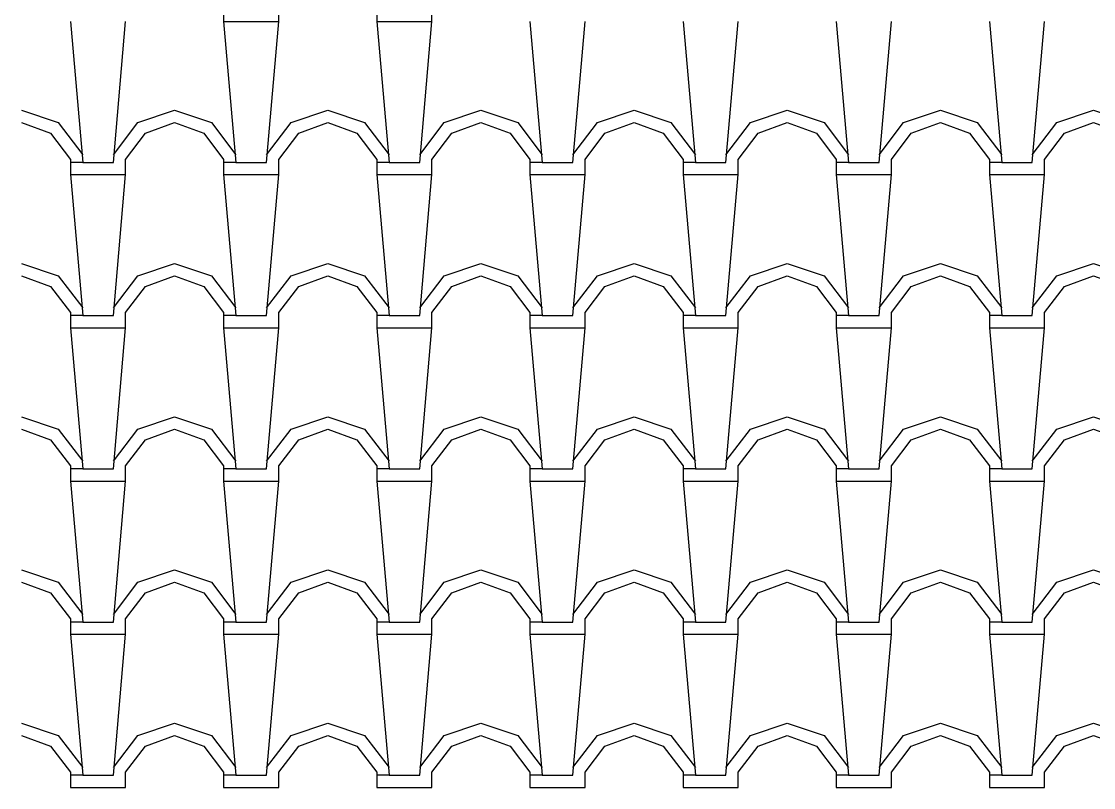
# Model space of a CAD drawing. Extents: x 143.46 to 149.12, y 337.31 to 340.42.
# Drawn here: x 144.414 to 146.164, y 337.314 to 338.564 of the extents above; entities that cross this region are included whole.
import ezdxf

# ---------------------------------------------------------------- set-up
doc = ezdxf.new("R2010")
doc.units = 0
doc.header["$LTSCALE"] = 0.03
doc.header["$MEASUREMENT"] = 0
doc.layers.add('TELHA', color=1, linetype='CONTINUOUS')

msp = doc.modelspace()

# ---------------------------------------------------------------- linework, layer by layer
at = {"layer": 'TELHA', "color": 1}
for p, q in [((144.7439, 338.5892), (144.7439, 338.5642)), ((144.8339, 338.5642), (144.8339, 338.5892)), ((144.9939, 338.5892), (144.9939, 338.5642)), ((145.0839, 338.5642), (145.0839, 338.5892)), ((144.4939, 338.5642), (144.5139, 338.3342)), ((144.5639, 338.3342), (144.5839, 338.5642)), ((144.7439, 338.5642), (144.7639, 338.3342)), ((144.7439, 338.5642), (144.7639, 338.5642)), ((144.7439, 338.5642), (144.7639, 338.3342)), ((144.7639, 338.5642), (144.8339, 338.5642)), ((144.8139, 338.3342), (144.8339, 338.5642)), ((144.8139, 338.3342), (144.8339, 338.5642)), ((144.9939, 338.5642), (145.0139, 338.3342)), ((144.9939, 338.5642), (145.0139, 338.5642)), ((144.9939, 338.5642), (145.0139, 338.3342)), ((145.0139, 338.5642), (145.0839, 338.5642)), ((145.0639, 338.3342), (145.0839, 338.5642)), ((145.0639, 338.3342), (145.0839, 338.5642)), ((145.2439, 338.5642), (145.2639, 338.3342)), ((145.3139, 338.3342), (145.3339, 338.5642)), ((145.4939, 338.5642), (145.5139, 338.3342)), ((145.5639, 338.3342), (145.5839, 338.5642)), ((145.7439, 338.5642), (145.7639, 338.3342)), ((145.8139, 338.3342), (145.8339, 338.5642)), ((145.9939, 338.5642), (146.0139, 338.3342)), ((146.0639, 338.3342), (146.0839, 338.5642)), ((144.4139, 338.4192), (144.4739, 338.3992)), ((144.6039, 338.3992), (144.6639, 338.4192)), ((144.6639, 338.4192), (144.7239, 338.3992)), ((144.8539, 338.3992), (144.9139, 338.4192)), ((144.8539, 338.3992), (144.9139, 338.4192)), ((144.9139, 338.4192), (144.9739, 338.3992)), ((144.9139, 338.4192), (144.9739, 338.3992)), ((145.1039, 338.3992), (145.1639, 338.4192)), ((145.1639, 338.4192), (145.2239, 338.3992)), ((145.1639, 338.4192), (145.2239, 338.3992)), ((145.3539, 338.3992), (145.4139, 338.4192)), ((145.4139, 338.4192), (145.4739, 338.3992)), ((145.6039, 338.3992), (145.6639, 338.4192)), ((145.6639, 338.4192), (145.7239, 338.3992)), ((145.8539, 338.3992), (145.9139, 338.4192)), ((145.9139, 338.4192), (145.9739, 338.3992)), ((146.1039, 338.3992), (146.1639, 338.4192)), ((146.1639, 338.4192), (146.2239, 338.3992)), ((144.4139, 338.3992), (144.4614, 338.3817)), ((144.4739, 338.3992), (144.5139, 338.3467)), ((144.5639, 338.3467), (144.6039, 338.3992)), ((144.6164, 338.3817), (144.6639, 338.3992)), ((144.6639, 338.3992), (144.7114, 338.3817)), ((144.7239, 338.3992), (144.7639, 338.3467)), ((144.7239, 338.3992), (144.7639, 338.3467)), ((144.8139, 338.3467), (144.8539, 338.3992)), ((144.8139, 338.3467), (144.8539, 338.3992)), ((144.8664, 338.3817), (144.9139, 338.3992)), ((144.8664, 338.3817), (144.9139, 338.3992)), ((144.9139, 338.3992), (144.9614, 338.3817)), ((144.9139, 338.3992), (144.9614, 338.3817)), ((144.9739, 338.3992), (145.0139, 338.3467)), ((144.9739, 338.3992), (145.0139, 338.3467)), ((145.0639, 338.3467), (145.1039, 338.3992)), ((145.0639, 338.3467), (145.1039, 338.3992)), ((145.1164, 338.3817), (145.1639, 338.3992)), ((145.1639, 338.3992), (145.2114, 338.3817)), ((145.1639, 338.3992), (145.2114, 338.3817)), ((145.2239, 338.3992), (145.2639, 338.3467)), ((145.3139, 338.3467), (145.3539, 338.3992)), ((145.3664, 338.3817), (145.4139, 338.3992)), ((145.4139, 338.3992), (145.4614, 338.3817)), ((145.4739, 338.3992), (145.5139, 338.3467)), ((145.5639, 338.3467), (145.6039, 338.3992)), ((145.6164, 338.3817), (145.6639, 338.3992)), ((145.6639, 338.3992), (145.7114, 338.3817)), ((145.7239, 338.3992), (145.7639, 338.3467)), ((145.8139, 338.3467), (145.8539, 338.3992)), ((145.8664, 338.3817), (145.9139, 338.3992)), ((145.9139, 338.3992), (145.9614, 338.3817)), ((145.9739, 338.3992), (146.0139, 338.3467)), ((146.0639, 338.3467), (146.1039, 338.3992)), ((146.1164, 338.3817), (146.1639, 338.3992)), ((146.1639, 338.3992), (146.2114, 338.3817)), ((144.4614, 338.3817), (144.4939, 338.3392)), ((144.5839, 338.3392), (144.6164, 338.3817)), ((144.7114, 338.3817), (144.7439, 338.3392)), ((144.7114, 338.3817), (144.7439, 338.3392)), ((144.8339, 338.3392), (144.8664, 338.3817)), ((144.8339, 338.3392), (144.8664, 338.3817)), ((144.9614, 338.3817), (144.9939, 338.3392)), ((144.9614, 338.3817), (144.9939, 338.3392)), ((145.0839, 338.3392), (145.1164, 338.3817)), ((145.0839, 338.3392), (145.1164, 338.3817)), ((145.2114, 338.3817), (145.2439, 338.3392)), ((145.3339, 338.3392), (145.3664, 338.3817)), ((145.4614, 338.3817), (145.4939, 338.3392)), ((145.5839, 338.3392), (145.6164, 338.3817)), ((145.7114, 338.3817), (145.7439, 338.3392)), ((145.8339, 338.3392), (145.8664, 338.3817)), ((145.9614, 338.3817), (145.9939, 338.3392)), ((146.0839, 338.3392), (146.1164, 338.3817)), ((144.4939, 338.3392), (144.4939, 338.3142)), ((144.5139, 338.3342), (144.4939, 338.3342)), ((144.5139, 338.3342), (144.5639, 338.3342)), ((144.5839, 338.3142), (144.5839, 338.3392)), ((144.7439, 338.3392), (144.7439, 338.3142)), ((144.7439, 338.3392), (144.7439, 338.3142)), ((144.7439, 338.3392), (144.7439, 338.3142)), ((144.7639, 338.3342), (144.7439, 338.3342)), ((144.7639, 338.3342), (144.7439, 338.3342)), ((144.7639, 338.3342), (144.7439, 338.3342)), ((144.7639, 338.3342), (144.8139, 338.3342)), ((144.7639, 338.3342), (144.8139, 338.3342)), ((144.7639, 338.3342), (144.8139, 338.3342)), ((144.8339, 338.3142), (144.8339, 338.3392)), ((144.8339, 338.3142), (144.8339, 338.3392)), ((144.8339, 338.3142), (144.8339, 338.3392)), ((144.9939, 338.3392), (144.9939, 338.3142)), ((144.9939, 338.3392), (144.9939, 338.3142)), ((145.0139, 338.3342), (144.9939, 338.3342)), ((145.0139, 338.3342), (144.9939, 338.3342)), ((145.0139, 338.3342), (145.0639, 338.3342)), ((145.0139, 338.3342), (145.0639, 338.3342)), ((145.0839, 338.3142), (145.0839, 338.3392)), ((145.0839, 338.3142), (145.0839, 338.3392)), ((145.2439, 338.3392), (145.2439, 338.3142)), ((145.2639, 338.3342), (145.2439, 338.3342)), ((145.2639, 338.3342), (145.3139, 338.3342)), ((145.3339, 338.3142), (145.3339, 338.3392)), ((145.4939, 338.3392), (145.4939, 338.3142)), ((145.5139, 338.3342), (145.4939, 338.3342)), ((145.5139, 338.3342), (145.5639, 338.3342)), ((145.5839, 338.3142), (145.5839, 338.3392)), ((145.7439, 338.3392), (145.7439, 338.3142)), ((145.7639, 338.3342), (145.7439, 338.3342)), ((145.7639, 338.3342), (145.8139, 338.3342)), ((145.8339, 338.3142), (145.8339, 338.3392)), ((145.9939, 338.3392), (145.9939, 338.3142)), ((145.9939, 338.3392), (145.9939, 338.3142)), ((146.0139, 338.3342), (145.9939, 338.3342)), ((146.0139, 338.3342), (145.9939, 338.3342)), ((146.0139, 338.3342), (146.0639, 338.3342)), ((146.0139, 338.3342), (146.0639, 338.3342)), ((146.0839, 338.3142), (146.0839, 338.3392)), ((146.0839, 338.3142), (146.0839, 338.3392)), ((144.4939, 338.3142), (144.5139, 338.0842)), ((144.4939, 338.3142), (144.5139, 338.3142)), ((144.5139, 338.3142), (144.5839, 338.3142)), ((144.5639, 338.0842), (144.5839, 338.3142)), ((144.7439, 338.3142), (144.7639, 338.0842)), ((144.7439, 338.3142), (144.7639, 338.0842)), ((144.7439, 338.3142), (144.7639, 338.0842)), ((144.7439, 338.3142), (144.7639, 338.3142)), ((144.7439, 338.3142), (144.7639, 338.3142)), ((144.7439, 338.3142), (144.7639, 338.3142)), ((144.7639, 338.3142), (144.8339, 338.3142)), ((144.7639, 338.3142), (144.8339, 338.3142)), ((144.7639, 338.3142), (144.8339, 338.3142)), ((144.8139, 338.0842), (144.8339, 338.3142)), ((144.8139, 338.0842), (144.8339, 338.3142)), ((144.8139, 338.0842), (144.8339, 338.3142)), ((144.9939, 338.3142), (145.0139, 338.0842)), ((144.9939, 338.3142), (145.0139, 338.0842)), ((144.9939, 338.3142), (145.0139, 338.3142)), ((144.9939, 338.3142), (145.0139, 338.3142)), ((145.0139, 338.3142), (145.0839, 338.3142)), ((145.0139, 338.3142), (145.0839, 338.3142)), ((145.0639, 338.0842), (145.0839, 338.3142)), ((145.0639, 338.0842), (145.0839, 338.3142)), ((145.2439, 338.3142), (145.2639, 338.0842)), ((145.2439, 338.3142), (145.2639, 338.3142)), ((145.2639, 338.3142), (145.3339, 338.3142)), ((145.3139, 338.0842), (145.3339, 338.3142)), ((145.4939, 338.3142), (145.5139, 338.0842)), ((145.4939, 338.3142), (145.5139, 338.3142)), ((145.5139, 338.3142), (145.5839, 338.3142)), ((145.5639, 338.0842), (145.5839, 338.3142)), ((145.7439, 338.3142), (145.7639, 338.0842)), ((145.7439, 338.3142), (145.7639, 338.3142)), ((145.7639, 338.3142), (145.8339, 338.3142)), ((145.8139, 338.0842), (145.8339, 338.3142)), ((145.9939, 338.3142), (146.0139, 338.0842)), ((145.9939, 338.3142), (146.0139, 338.0842)), ((145.9939, 338.3142), (146.0139, 338.3142)), ((145.9939, 338.3142), (146.0139, 338.3142)), ((146.0139, 338.3142), (146.0839, 338.3142)), ((146.0139, 338.3142), (146.0839, 338.3142)), ((146.0639, 338.0842), (146.0839, 338.3142)), ((146.0639, 338.0842), (146.0839, 338.3142)), ((144.4139, 338.1692), (144.4739, 338.1492)), ((144.4139, 338.1692), (144.4739, 338.1492)), ((144.4139, 338.1692), (144.4739, 338.1492)), ((144.6039, 338.1492), (144.6639, 338.1692)), ((144.6039, 338.1492), (144.6639, 338.1692)), ((144.6039, 338.1492), (144.6639, 338.1692)), ((144.6039, 338.1492), (144.6639, 338.1692)), ((144.6639, 338.1692), (144.7239, 338.1492)), ((144.6639, 338.1692), (144.7239, 338.1492)), ((144.6639, 338.1692), (144.7239, 338.1492)), ((144.6639, 338.1692), (144.7239, 338.1492)), ((144.8539, 338.1492), (144.9139, 338.1692)), ((144.8539, 338.1492), (144.9139, 338.1692)), ((144.8539, 338.1492), (144.9139, 338.1692)), ((144.8539, 338.1492), (144.9139, 338.1692)), ((144.8539, 338.1492), (144.9139, 338.1692)), ((144.8539, 338.1492), (144.9139, 338.1692)), ((144.8539, 338.1492), (144.9139, 338.1692)), ((144.9139, 338.1692), (144.9739, 338.1492)), ((144.9139, 338.1692), (144.9739, 338.1492)), ((144.9139, 338.1692), (144.9739, 338.1492)), ((144.9139, 338.1692), (144.9739, 338.1492)), ((144.9139, 338.1692), (144.9739, 338.1492)), ((145.1039, 338.1492), (145.1639, 338.1692)), ((145.1039, 338.1492), (145.1639, 338.1692)), ((145.1039, 338.1492), (145.1639, 338.1692)), ((145.1639, 338.1692), (145.2239, 338.1492)), ((145.1639, 338.1692), (145.2239, 338.1492)), ((145.1639, 338.1692), (145.2239, 338.1492)), ((145.1639, 338.1692), (145.2239, 338.1492)), ((145.1639, 338.1692), (145.2239, 338.1492)), ((145.1639, 338.1692), (145.2239, 338.1492)), ((145.3539, 338.1492), (145.4139, 338.1692)), ((145.3539, 338.1492), (145.4139, 338.1692)), ((145.3539, 338.1492), (145.4139, 338.1692)), ((145.4139, 338.1692), (145.4739, 338.1492)), ((145.4139, 338.1692), (145.4739, 338.1492)), ((145.4139, 338.1692), (145.4739, 338.1492)), ((145.6039, 338.1492), (145.6639, 338.1692)), ((145.6039, 338.1492), (145.6639, 338.1692)), ((145.6039, 338.1492), (145.6639, 338.1692)), ((145.6639, 338.1692), (145.7239, 338.1492)), ((145.6639, 338.1692), (145.7239, 338.1492)), ((145.6639, 338.1692), (145.7239, 338.1492)), ((145.8539, 338.1492), (145.9139, 338.1692)), ((145.8539, 338.1492), (145.9139, 338.1692)), ((145.8539, 338.1492), (145.9139, 338.1692)), ((145.8539, 338.1492), (145.9139, 338.1692)), ((145.9139, 338.1692), (145.9739, 338.1492)), ((145.9139, 338.1692), (145.9739, 338.1492)), ((145.9139, 338.1692), (145.9739, 338.1492)), ((145.9139, 338.1692), (145.9739, 338.1492)), ((146.1039, 338.1492), (146.1639, 338.1692)), ((146.1039, 338.1492), (146.1639, 338.1692)), ((146.1039, 338.1492), (146.1639, 338.1692)), ((146.1039, 338.1492), (146.1639, 338.1692)), ((146.1639, 338.1692), (146.2239, 338.1492)), ((146.1639, 338.1692), (146.2239, 338.1492)), ((144.4139, 338.1492), (144.4614, 338.1317)), ((144.4139, 338.1492), (144.4614, 338.1317)), ((144.4139, 338.1492), (144.4614, 338.1317)), ((144.4739, 338.1492), (144.5139, 338.0967)), ((144.4739, 338.1492), (144.5139, 338.0967)), ((144.4739, 338.1492), (144.5139, 338.0967)), ((144.5639, 338.0967), (144.6039, 338.1492)), ((144.5639, 338.0967), (144.6039, 338.1492)), ((144.5639, 338.0967), (144.6039, 338.1492)), ((144.6164, 338.1317), (144.6639, 338.1492)), ((144.6164, 338.1317), (144.6639, 338.1492)), ((144.6164, 338.1317), (144.6639, 338.1492)), ((144.6164, 338.1317), (144.6639, 338.1492)), ((144.6639, 338.1492), (144.7114, 338.1317)), ((144.6639, 338.1492), (144.7114, 338.1317)), ((144.6639, 338.1492), (144.7114, 338.1317)), ((144.6639, 338.1492), (144.7114, 338.1317)), ((144.7239, 338.1492), (144.7639, 338.0967)), ((144.7239, 338.1492), (144.7639, 338.0967)), ((144.7239, 338.1492), (144.7639, 338.0967)), ((144.7239, 338.1492), (144.7639, 338.0967)), ((144.7239, 338.1492), (144.7639, 338.0967)), ((144.7239, 338.1492), (144.7639, 338.0967)), ((144.7239, 338.1492), (144.7639, 338.0967)), ((144.8139, 338.0967), (144.8539, 338.1492)), ((144.8139, 338.0967), (144.8539, 338.1492)), ((144.8139, 338.0967), (144.8539, 338.1492)), ((144.8139, 338.0967), (144.8539, 338.1492)), ((144.8139, 338.0967), (144.8539, 338.1492)), ((144.8139, 338.0967), (144.8539, 338.1492)), ((144.8139, 338.0967), (144.8539, 338.1492)), ((144.8664, 338.1317), (144.9139, 338.1492)), ((144.8664, 338.1317), (144.9139, 338.1492)), ((144.8664, 338.1317), (144.9139, 338.1492)), ((144.8664, 338.1317), (144.9139, 338.1492)), ((144.8664, 338.1317), (144.9139, 338.1492)), ((144.8664, 338.1317), (144.9139, 338.1492)), ((144.8664, 338.1317), (144.9139, 338.1492)), ((144.9139, 338.1492), (144.9614, 338.1317)), ((144.9139, 338.1492), (144.9614, 338.1317)), ((144.9139, 338.1492), (144.9614, 338.1317)), ((144.9139, 338.1492), (144.9614, 338.1317)), ((144.9139, 338.1492), (144.9614, 338.1317)), ((144.9739, 338.1492), (145.0139, 338.0967)), ((144.9739, 338.1492), (145.0139, 338.0967)), ((144.9739, 338.1492), (145.0139, 338.0967)), ((144.9739, 338.1492), (145.0139, 338.0967)), ((144.9739, 338.1492), (145.0139, 338.0967)), ((145.0639, 338.0967), (145.1039, 338.1492)), ((145.0639, 338.0967), (145.1039, 338.1492)), ((145.0639, 338.0967), (145.1039, 338.1492)), ((145.0639, 338.0967), (145.1039, 338.1492)), ((145.0639, 338.0967), (145.1039, 338.1492)), ((145.1164, 338.1317), (145.1639, 338.1492)), ((145.1164, 338.1317), (145.1639, 338.1492)), ((145.1164, 338.1317), (145.1639, 338.1492)), ((145.1639, 338.1492), (145.2114, 338.1317)), ((145.1639, 338.1492), (145.2114, 338.1317)), ((145.1639, 338.1492), (145.2114, 338.1317)), ((145.1639, 338.1492), (145.2114, 338.1317)), ((145.1639, 338.1492), (145.2114, 338.1317)), ((145.1639, 338.1492), (145.2114, 338.1317)), ((145.2239, 338.1492), (145.2639, 338.0967)), ((145.2239, 338.1492), (145.2639, 338.0967)), ((145.2239, 338.1492), (145.2639, 338.0967)), ((145.3139, 338.0967), (145.3539, 338.1492)), ((145.3139, 338.0967), (145.3539, 338.1492)), ((145.3139, 338.0967), (145.3539, 338.1492)), ((145.3664, 338.1317), (145.4139, 338.1492)), ((145.3664, 338.1317), (145.4139, 338.1492)), ((145.3664, 338.1317), (145.4139, 338.1492)), ((145.4139, 338.1492), (145.4614, 338.1317)), ((145.4139, 338.1492), (145.4614, 338.1317)), ((145.4139, 338.1492), (145.4614, 338.1317)), ((145.4739, 338.1492), (145.5139, 338.0967)), ((145.4739, 338.1492), (145.5139, 338.0967)), ((145.4739, 338.1492), (145.5139, 338.0967)), ((145.5639, 338.0967), (145.6039, 338.1492)), ((145.5639, 338.0967), (145.6039, 338.1492)), ((145.5639, 338.0967), (145.6039, 338.1492)), ((145.6164, 338.1317), (145.6639, 338.1492)), ((145.6164, 338.1317), (145.6639, 338.1492)), ((145.6164, 338.1317), (145.6639, 338.1492)), ((145.6639, 338.1492), (145.7114, 338.1317)), ((145.6639, 338.1492), (145.7114, 338.1317)), ((145.6639, 338.1492), (145.7114, 338.1317)), ((145.7239, 338.1492), (145.7639, 338.0967)), ((145.7239, 338.1492), (145.7639, 338.0967)), ((145.7239, 338.1492), (145.7639, 338.0967)), ((145.8139, 338.0967), (145.8539, 338.1492)), ((145.8139, 338.0967), (145.8539, 338.1492)), ((145.8139, 338.0967), (145.8539, 338.1492)), ((145.8664, 338.1317), (145.9139, 338.1492)), ((145.8664, 338.1317), (145.9139, 338.1492)), ((145.8664, 338.1317), (145.9139, 338.1492)), ((145.8664, 338.1317), (145.9139, 338.1492)), ((145.9139, 338.1492), (145.9614, 338.1317)), ((145.9139, 338.1492), (145.9614, 338.1317)), ((145.9139, 338.1492), (145.9614, 338.1317)), ((145.9139, 338.1492), (145.9614, 338.1317)), ((145.9739, 338.1492), (146.0139, 338.0967)), ((145.9739, 338.1492), (146.0139, 338.0967)), ((145.9739, 338.1492), (146.0139, 338.0967)), ((145.9739, 338.1492), (146.0139, 338.0967)), ((146.0639, 338.0967), (146.1039, 338.1492)), ((146.0639, 338.0967), (146.1039, 338.1492)), ((146.0639, 338.0967), (146.1039, 338.1492)), ((146.0639, 338.0967), (146.1039, 338.1492)), ((146.1164, 338.1317), (146.1639, 338.1492)), ((146.1164, 338.1317), (146.1639, 338.1492)), ((146.1164, 338.1317), (146.1639, 338.1492)), ((146.1164, 338.1317), (146.1639, 338.1492)), ((146.1639, 338.1492), (146.2114, 338.1317)), ((146.1639, 338.1492), (146.2114, 338.1317)), ((144.4614, 338.1317), (144.4939, 338.0892)), ((144.4614, 338.1317), (144.4939, 338.0892)), ((144.4614, 338.1317), (144.4939, 338.0892)), ((144.5839, 338.0892), (144.6164, 338.1317)), ((144.5839, 338.0892), (144.6164, 338.1317)), ((144.5839, 338.0892), (144.6164, 338.1317)), ((144.7114, 338.1317), (144.7439, 338.0892)), ((144.7114, 338.1317), (144.7439, 338.0892)), ((144.7114, 338.1317), (144.7439, 338.0892)), ((144.7114, 338.1317), (144.7439, 338.0892)), ((144.7114, 338.1317), (144.7439, 338.0892)), ((144.7114, 338.1317), (144.7439, 338.0892)), ((144.7114, 338.1317), (144.7439, 338.0892)), ((144.8339, 338.0892), (144.8664, 338.1317)), ((144.8339, 338.0892), (144.8664, 338.1317)), ((144.8339, 338.0892), (144.8664, 338.1317)), ((144.8339, 338.0892), (144.8664, 338.1317)), ((144.8339, 338.0892), (144.8664, 338.1317)), ((144.8339, 338.0892), (144.8664, 338.1317)), ((144.8339, 338.0892), (144.8664, 338.1317)), ((144.9614, 338.1317), (144.9939, 338.0892)), ((144.9614, 338.1317), (144.9939, 338.0892)), ((144.9614, 338.1317), (144.9939, 338.0892)), ((144.9614, 338.1317), (144.9939, 338.0892)), ((144.9614, 338.1317), (144.9939, 338.0892)), ((145.0839, 338.0892), (145.1164, 338.1317)), ((145.0839, 338.0892), (145.1164, 338.1317)), ((145.0839, 338.0892), (145.1164, 338.1317)), ((145.0839, 338.0892), (145.1164, 338.1317)), ((145.0839, 338.0892), (145.1164, 338.1317)), ((145.2114, 338.1317), (145.2439, 338.0892)), ((145.2114, 338.1317), (145.2439, 338.0892)), ((145.2114, 338.1317), (145.2439, 338.0892)), ((145.3339, 338.0892), (145.3664, 338.1317)), ((145.3339, 338.0892), (145.3664, 338.1317)), ((145.3339, 338.0892), (145.3664, 338.1317)), ((145.4614, 338.1317), (145.4939, 338.0892)), ((145.4614, 338.1317), (145.4939, 338.0892)), ((145.4614, 338.1317), (145.4939, 338.0892)), ((145.5839, 338.0892), (145.6164, 338.1317)), ((145.5839, 338.0892), (145.6164, 338.1317)), ((145.5839, 338.0892), (145.6164, 338.1317)), ((145.7114, 338.1317), (145.7439, 338.0892)), ((145.7114, 338.1317), (145.7439, 338.0892)), ((145.7114, 338.1317), (145.7439, 338.0892)), ((145.8339, 338.0892), (145.8664, 338.1317)), ((145.8339, 338.0892), (145.8664, 338.1317)), ((145.8339, 338.0892), (145.8664, 338.1317)), ((145.9614, 338.1317), (145.9939, 338.0892)), ((145.9614, 338.1317), (145.9939, 338.0892)), ((145.9614, 338.1317), (145.9939, 338.0892)), ((145.9614, 338.1317), (145.9939, 338.0892)), ((146.0839, 338.0892), (146.1164, 338.1317)), ((146.0839, 338.0892), (146.1164, 338.1317)), ((146.0839, 338.0892), (146.1164, 338.1317)), ((146.0839, 338.0892), (146.1164, 338.1317)), ((144.4939, 338.0892), (144.4939, 338.0642)), ((144.4939, 338.0892), (144.4939, 338.0642)), ((144.4939, 338.0892), (144.4939, 338.0642)), ((144.5139, 338.0842), (144.4939, 338.0842)), ((144.5139, 338.0842), (144.4939, 338.0842)), ((144.5139, 338.0842), (144.4939, 338.0842)), ((144.5139, 338.0842), (144.5639, 338.0842)), ((144.5139, 338.0842), (144.5639, 338.0842)), ((144.5139, 338.0842), (144.5639, 338.0842)), ((144.5839, 338.0642), (144.5839, 338.0892)), ((144.5839, 338.0642), (144.5839, 338.0892)), ((144.5839, 338.0642), (144.5839, 338.0892)), ((144.7439, 338.0892), (144.7439, 338.0642)), ((144.7439, 338.0892), (144.7439, 338.0642)), ((144.7439, 338.0892), (144.7439, 338.0642)), ((144.7439, 338.0892), (144.7439, 338.0642)), ((144.7439, 338.0892), (144.7439, 338.0642)), ((144.7439, 338.0892), (144.7439, 338.0642)), ((144.7439, 338.0892), (144.7439, 338.0642)), ((144.7639, 338.0842), (144.7439, 338.0842)), ((144.7639, 338.0842), (144.7439, 338.0842)), ((144.7639, 338.0842), (144.7439, 338.0842)), ((144.7639, 338.0842), (144.7439, 338.0842)), ((144.7639, 338.0842), (144.7439, 338.0842)), ((144.7639, 338.0842), (144.7439, 338.0842)), ((144.7639, 338.0842), (144.7439, 338.0842)), ((144.7639, 338.0842), (144.8139, 338.0842)), ((144.7639, 338.0842), (144.8139, 338.0842)), ((144.7639, 338.0842), (144.8139, 338.0842)), ((144.7639, 338.0842), (144.8139, 338.0842)), ((144.7639, 338.0842), (144.8139, 338.0842)), ((144.7639, 338.0842), (144.8139, 338.0842)), ((144.7639, 338.0842), (144.8139, 338.0842)), ((144.8339, 338.0642), (144.8339, 338.0892)), ((144.8339, 338.0642), (144.8339, 338.0892)), ((144.8339, 338.0642), (144.8339, 338.0892)), ((144.8339, 338.0642), (144.8339, 338.0892)), ((144.8339, 338.0642), (144.8339, 338.0892)), ((144.8339, 338.0642), (144.8339, 338.0892)), ((144.8339, 338.0642), (144.8339, 338.0892)), ((144.9939, 338.0892), (144.9939, 338.0642)), ((144.9939, 338.0892), (144.9939, 338.0642)), ((144.9939, 338.0892), (144.9939, 338.0642)), ((144.9939, 338.0892), (144.9939, 338.0642)), ((144.9939, 338.0892), (144.9939, 338.0642)), ((145.0139, 338.0842), (144.9939, 338.0842)), ((145.0139, 338.0842), (144.9939, 338.0842)), ((145.0139, 338.0842), (144.9939, 338.0842)), ((145.0139, 338.0842), (144.9939, 338.0842)), ((145.0139, 338.0842), (144.9939, 338.0842)), ((145.0139, 338.0842), (145.0639, 338.0842)), ((145.0139, 338.0842), (145.0639, 338.0842)), ((145.0139, 338.0842), (145.0639, 338.0842)), ((145.0139, 338.0842), (145.0639, 338.0842)), ((145.0139, 338.0842), (145.0639, 338.0842)), ((145.0839, 338.0642), (145.0839, 338.0892)), ((145.0839, 338.0642), (145.0839, 338.0892)), ((145.0839, 338.0642), (145.0839, 338.0892)), ((145.0839, 338.0642), (145.0839, 338.0892)), ((145.0839, 338.0642), (145.0839, 338.0892)), ((145.2439, 338.0892), (145.2439, 338.0642)), ((145.2439, 338.0892), (145.2439, 338.0642)), ((145.2439, 338.0892), (145.2439, 338.0642)), ((145.2639, 338.0842), (145.2439, 338.0842)), ((145.2639, 338.0842), (145.2439, 338.0842)), ((145.2639, 338.0842), (145.2439, 338.0842)), ((145.2639, 338.0842), (145.3139, 338.0842)), ((145.2639, 338.0842), (145.3139, 338.0842)), ((145.2639, 338.0842), (145.3139, 338.0842)), ((145.3339, 338.0642), (145.3339, 338.0892)), ((145.3339, 338.0642), (145.3339, 338.0892)), ((145.3339, 338.0642), (145.3339, 338.0892)), ((145.4939, 338.0892), (145.4939, 338.0642)), ((145.4939, 338.0892), (145.4939, 338.0642)), ((145.4939, 338.0892), (145.4939, 338.0642)), ((145.5139, 338.0842), (145.4939, 338.0842)), ((145.5139, 338.0842), (145.4939, 338.0842)), ((145.5139, 338.0842), (145.4939, 338.0842)), ((145.5139, 338.0842), (145.5639, 338.0842)), ((145.5139, 338.0842), (145.5639, 338.0842)), ((145.5139, 338.0842), (145.5639, 338.0842)), ((145.5839, 338.0642), (145.5839, 338.0892)), ((145.5839, 338.0642), (145.5839, 338.0892)), ((145.5839, 338.0642), (145.5839, 338.0892)), ((145.7439, 338.0892), (145.7439, 338.0642)), ((145.7439, 338.0892), (145.7439, 338.0642)), ((145.7439, 338.0892), (145.7439, 338.0642)), ((145.7639, 338.0842), (145.7439, 338.0842)), ((145.7639, 338.0842), (145.7439, 338.0842)), ((145.7639, 338.0842), (145.7439, 338.0842)), ((145.7639, 338.0842), (145.8139, 338.0842)), ((145.7639, 338.0842), (145.8139, 338.0842)), ((145.7639, 338.0842), (145.8139, 338.0842)), ((145.8339, 338.0642), (145.8339, 338.0892)), ((145.8339, 338.0642), (145.8339, 338.0892)), ((145.8339, 338.0642), (145.8339, 338.0892)), ((145.9939, 338.0892), (145.9939, 338.0642)), ((145.9939, 338.0892), (145.9939, 338.0642)), ((145.9939, 338.0892), (145.9939, 338.0642)), ((145.9939, 338.0892), (145.9939, 338.0642)), ((146.0139, 338.0842), (145.9939, 338.0842)), ((146.0139, 338.0842), (145.9939, 338.0842)), ((146.0139, 338.0842), (145.9939, 338.0842)), ((146.0139, 338.0842), (145.9939, 338.0842)), ((146.0139, 338.0842), (146.0639, 338.0842)), ((146.0139, 338.0842), (146.0639, 338.0842)), ((146.0139, 338.0842), (146.0639, 338.0842)), ((146.0139, 338.0842), (146.0639, 338.0842)), ((146.0839, 338.0642), (146.0839, 338.0892)), ((146.0839, 338.0642), (146.0839, 338.0892)), ((146.0839, 338.0642), (146.0839, 338.0892)), ((146.0839, 338.0642), (146.0839, 338.0892)), ((144.4939, 338.0642), (144.5139, 338.0642)), ((144.4939, 338.0642), (144.5139, 337.8342)), ((144.4939, 338.0642), (144.5139, 337.8342)), ((144.4939, 338.0642), (144.5139, 338.0642)), ((144.4939, 338.0642), (144.5139, 338.0642)), ((144.5139, 338.0642), (144.5839, 338.0642)), ((144.5139, 338.0642), (144.5839, 338.0642)), ((144.5139, 338.0642), (144.5839, 338.0642)), ((144.5639, 337.8342), (144.5839, 338.0642)), ((144.5639, 337.8342), (144.5839, 338.0642)), ((144.7439, 338.0642), (144.7639, 338.0642)), ((144.7439, 338.0642), (144.7639, 338.0642)), ((144.7439, 338.0642), (144.7639, 337.8342)), ((144.7439, 338.0642), (144.7639, 337.8342)), ((144.7439, 338.0642), (144.7639, 338.0642)), ((144.7439, 338.0642), (144.7639, 338.0642)), ((144.7439, 338.0642), (144.7639, 338.0642)), ((144.7439, 338.0642), (144.7639, 337.8342)), ((144.7439, 338.0642), (144.7639, 337.8342)), ((144.7439, 338.0642), (144.7639, 338.0642)), ((144.7439, 338.0642), (144.7639, 338.0642)), ((144.7639, 338.0642), (144.8339, 338.0642)), ((144.7639, 338.0642), (144.8339, 338.0642)), ((144.7639, 338.0642), (144.8339, 338.0642)), ((144.7639, 338.0642), (144.8339, 338.0642)), ((144.7639, 338.0642), (144.8339, 338.0642)), ((144.7639, 338.0642), (144.8339, 338.0642)), ((144.7639, 338.0642), (144.8339, 338.0642)), ((144.8139, 337.8342), (144.8339, 338.0642)), ((144.8139, 337.8342), (144.8339, 338.0642)), ((144.8139, 337.8342), (144.8339, 338.0642)), ((144.8139, 337.8342), (144.8339, 338.0642)), ((144.9939, 338.0642), (145.0139, 338.0642)), ((144.9939, 338.0642), (145.0139, 338.0642)), ((144.9939, 338.0642), (145.0139, 337.8342)), ((144.9939, 338.0642), (145.0139, 337.8342)), ((144.9939, 338.0642), (145.0139, 338.0642)), ((144.9939, 338.0642), (145.0139, 338.0642)), ((144.9939, 338.0642), (145.0139, 337.8342)), ((144.9939, 338.0642), (145.0139, 337.8342)), ((144.9939, 338.0642), (145.0139, 338.0642)), ((145.0139, 338.0642), (145.0839, 338.0642)), ((145.0139, 338.0642), (145.0839, 338.0642)), ((145.0139, 338.0642), (145.0839, 338.0642)), ((145.0139, 338.0642), (145.0839, 338.0642)), ((145.0139, 338.0642), (145.0839, 338.0642)), ((145.0639, 337.8342), (145.0839, 338.0642)), ((145.0639, 337.8342), (145.0839, 338.0642)), ((145.0639, 337.8342), (145.0839, 338.0642)), ((145.0639, 337.8342), (145.0839, 338.0642)), ((145.2439, 338.0642), (145.2639, 338.0642)), ((145.2439, 338.0642), (145.2639, 338.0642)), ((145.2439, 338.0642), (145.2639, 337.8342)), ((145.2439, 338.0642), (145.2639, 337.8342)), ((145.2439, 338.0642), (145.2639, 338.0642)), ((145.2639, 338.0642), (145.3339, 338.0642)), ((145.2639, 338.0642), (145.3339, 338.0642)), ((145.2639, 338.0642), (145.3339, 338.0642)), ((145.3139, 337.8342), (145.3339, 338.0642)), ((145.3139, 337.8342), (145.3339, 338.0642)), ((145.4939, 338.0642), (145.5139, 338.0642)), ((145.4939, 338.0642), (145.5139, 338.0642)), ((145.4939, 338.0642), (145.5139, 337.8342)), ((145.4939, 338.0642), (145.5139, 337.8342)), ((145.4939, 338.0642), (145.5139, 338.0642)), ((145.5139, 338.0642), (145.5839, 338.0642)), ((145.5139, 338.0642), (145.5839, 338.0642)), ((145.5139, 338.0642), (145.5839, 338.0642)), ((145.5639, 337.8342), (145.5839, 338.0642)), ((145.5639, 337.8342), (145.5839, 338.0642)), ((145.7439, 338.0642), (145.7639, 338.0642)), ((145.7439, 338.0642), (145.7639, 338.0642)), ((145.7439, 338.0642), (145.7639, 337.8342)), ((145.7439, 338.0642), (145.7639, 337.8342)), ((145.7439, 338.0642), (145.7639, 338.0642)), ((145.7639, 338.0642), (145.8339, 338.0642)), ((145.7639, 338.0642), (145.8339, 338.0642)), ((145.7639, 338.0642), (145.8339, 338.0642)), ((145.8139, 337.8342), (145.8339, 338.0642)), ((145.8139, 337.8342), (145.8339, 338.0642)), ((145.9939, 338.0642), (146.0139, 338.0642)), ((145.9939, 338.0642), (146.0139, 338.0642)), ((145.9939, 338.0642), (146.0139, 337.8342)), ((145.9939, 338.0642), (146.0139, 337.8342)), ((145.9939, 338.0642), (146.0139, 338.0642)), ((145.9939, 338.0642), (146.0139, 338.0642)), ((146.0139, 338.0642), (146.0839, 338.0642)), ((146.0139, 338.0642), (146.0839, 338.0642)), ((146.0139, 338.0642), (146.0839, 338.0642)), ((146.0139, 338.0642), (146.0839, 338.0642)), ((146.0639, 337.8342), (146.0839, 338.0642)), ((146.0639, 337.8342), (146.0839, 338.0642)), ((144.4139, 337.9192), (144.4739, 337.8992)), ((144.6039, 337.8992), (144.6639, 337.9192)), ((144.6639, 337.9192), (144.7239, 337.8992)), ((144.8539, 337.8992), (144.9139, 337.9192)), ((144.8539, 337.8992), (144.9139, 337.9192)), ((144.9139, 337.9192), (144.9739, 337.8992)), ((144.9139, 337.9192), (144.9739, 337.8992)), ((145.1039, 337.8992), (145.1639, 337.9192)), ((145.1639, 337.9192), (145.2239, 337.8992)), ((145.1639, 337.9192), (145.2239, 337.8992)), ((145.3539, 337.8992), (145.4139, 337.9192)), ((145.4139, 337.9192), (145.4739, 337.8992)), ((145.6039, 337.8992), (145.6639, 337.9192)), ((145.6639, 337.9192), (145.7239, 337.8992)), ((145.8539, 337.8992), (145.9139, 337.9192)), ((145.9139, 337.9192), (145.9739, 337.8992)), ((146.1039, 337.8992), (146.1639, 337.9192)), ((146.1639, 337.9192), (146.2239, 337.8992)), ((144.4139, 337.8992), (144.4614, 337.8817)), ((144.4739, 337.8992), (144.5139, 337.8467)), ((144.5639, 337.8467), (144.6039, 337.8992)), ((144.6164, 337.8817), (144.6639, 337.8992)), ((144.6639, 337.8992), (144.7114, 337.8817)), ((144.7239, 337.8992), (144.7639, 337.8467)), ((144.7239, 337.8992), (144.7639, 337.8467)), ((144.8139, 337.8467), (144.8539, 337.8992)), ((144.8139, 337.8467), (144.8539, 337.8992)), ((144.8664, 337.8817), (144.9139, 337.8992)), ((144.8664, 337.8817), (144.9139, 337.8992)), ((144.9139, 337.8992), (144.9614, 337.8817)), ((144.9139, 337.8992), (144.9614, 337.8817)), ((144.9739, 337.8992), (145.0139, 337.8467)), ((144.9739, 337.8992), (145.0139, 337.8467)), ((145.0639, 337.8467), (145.1039, 337.8992)), ((145.0639, 337.8467), (145.1039, 337.8992)), ((145.1164, 337.8817), (145.1639, 337.8992)), ((145.1639, 337.8992), (145.2114, 337.8817)), ((145.1639, 337.8992), (145.2114, 337.8817)), ((145.2239, 337.8992), (145.2639, 337.8467)), ((145.3139, 337.8467), (145.3539, 337.8992)), ((145.3664, 337.8817), (145.4139, 337.8992)), ((145.4139, 337.8992), (145.4614, 337.8817)), ((145.4739, 337.8992), (145.5139, 337.8467)), ((145.5639, 337.8467), (145.6039, 337.8992)), ((145.6164, 337.8817), (145.6639, 337.8992)), ((145.6639, 337.8992), (145.7114, 337.8817)), ((145.7239, 337.8992), (145.7639, 337.8467)), ((145.8139, 337.8467), (145.8539, 337.8992)), ((145.8664, 337.8817), (145.9139, 337.8992)), ((145.9139, 337.8992), (145.9614, 337.8817)), ((145.9739, 337.8992), (146.0139, 337.8467)), ((146.0639, 337.8467), (146.1039, 337.8992)), ((146.1164, 337.8817), (146.1639, 337.8992)), ((146.1639, 337.8992), (146.2114, 337.8817)), ((144.4614, 337.8817), (144.4939, 337.8392)), ((144.5839, 337.8392), (144.6164, 337.8817)), ((144.7114, 337.8817), (144.7439, 337.8392)), ((144.7114, 337.8817), (144.7439, 337.8392)), ((144.8339, 337.8392), (144.8664, 337.8817)), ((144.8339, 337.8392), (144.8664, 337.8817)), ((144.9614, 337.8817), (144.9939, 337.8392)), ((144.9614, 337.8817), (144.9939, 337.8392)), ((145.0839, 337.8392), (145.1164, 337.8817)), ((145.0839, 337.8392), (145.1164, 337.8817)), ((145.2114, 337.8817), (145.2439, 337.8392)), ((145.3339, 337.8392), (145.3664, 337.8817)), ((145.4614, 337.8817), (145.4939, 337.8392)), ((145.5839, 337.8392), (145.6164, 337.8817)), ((145.7114, 337.8817), (145.7439, 337.8392)), ((145.8339, 337.8392), (145.8664, 337.8817)), ((145.9614, 337.8817), (145.9939, 337.8392)), ((146.0839, 337.8392), (146.1164, 337.8817)), ((144.4939, 337.8392), (144.4939, 337.8142)), ((144.5839, 337.8142), (144.5839, 337.8392)), ((144.7439, 337.8392), (144.7439, 337.8142)), ((144.7439, 337.8392), (144.7439, 337.8142)), ((144.8339, 337.8142), (144.8339, 337.8392)), ((144.8339, 337.8142), (144.8339, 337.8392)), ((144.9939, 337.8392), (144.9939, 337.8142)), ((144.9939, 337.8392), (144.9939, 337.8142)), ((145.0839, 337.8142), (145.0839, 337.8392)), ((145.0839, 337.8142), (145.0839, 337.8392)), ((145.2439, 337.8392), (145.2439, 337.8142)), ((145.3339, 337.8142), (145.3339, 337.8392)), ((145.4939, 337.8392), (145.4939, 337.8142)), ((145.5839, 337.8142), (145.5839, 337.8392)), ((145.7439, 337.8392), (145.7439, 337.8142)), ((145.8339, 337.8142), (145.8339, 337.8392)), ((145.9939, 337.8392), (145.9939, 337.8142)), ((146.0839, 337.8142), (146.0839, 337.8392)), ((144.5139, 337.8342), (144.4939, 337.8342)), ((144.5139, 337.8342), (144.5639, 337.8342)), ((144.7639, 337.8342), (144.7439, 337.8342)), ((144.7639, 337.8342), (144.7439, 337.8342)), ((144.7639, 337.8342), (144.8139, 337.8342)), ((144.7639, 337.8342), (144.8139, 337.8342)), ((145.0139, 337.8342), (144.9939, 337.8342)), ((145.0139, 337.8342), (144.9939, 337.8342)), ((145.0139, 337.8342), (145.0639, 337.8342)), ((145.0139, 337.8342), (145.0639, 337.8342)), ((145.2639, 337.8342), (145.2439, 337.8342)), ((145.2639, 337.8342), (145.3139, 337.8342)), ((145.5139, 337.8342), (145.4939, 337.8342)), ((145.5139, 337.8342), (145.5639, 337.8342)), ((145.7639, 337.8342), (145.7439, 337.8342)), ((145.7639, 337.8342), (145.8139, 337.8342)), ((146.0139, 337.8342), (145.9939, 337.8342)), ((146.0139, 337.8342), (146.0639, 337.8342)), ((144.4939, 337.8142), (144.5139, 337.5842)), ((144.4939, 337.8142), (144.5139, 337.8142)), ((144.5139, 337.8142), (144.5839, 337.8142)), ((144.5639, 337.5842), (144.5839, 337.8142)), ((144.7439, 337.8142), (144.7639, 337.8142)), ((144.7439, 337.8142), (144.7639, 337.5842)), ((144.7439, 337.8142), (144.7639, 337.5842)), ((144.7439, 337.8142), (144.7639, 337.8142)), ((144.7639, 337.8142), (144.8339, 337.8142)), ((144.7639, 337.8142), (144.8339, 337.8142)), ((144.8139, 337.5842), (144.8339, 337.8142)), ((144.8139, 337.5842), (144.8339, 337.8142)), ((144.9939, 337.8142), (145.0139, 337.8142)), ((144.9939, 337.8142), (145.0139, 337.5842)), ((144.9939, 337.8142), (145.0139, 337.5842)), ((144.9939, 337.8142), (145.0139, 337.8142)), ((145.0139, 337.8142), (145.0839, 337.8142)), ((145.0139, 337.8142), (145.0839, 337.8142)), ((145.0639, 337.5842), (145.0839, 337.8142)), ((145.0639, 337.5842), (145.0839, 337.8142)), ((145.2439, 337.8142), (145.2639, 337.8142)), ((145.2439, 337.8142), (145.2639, 337.5842)), ((145.2639, 337.8142), (145.3339, 337.8142)), ((145.3139, 337.5842), (145.3339, 337.8142)), ((145.4939, 337.8142), (145.5139, 337.8142)), ((145.4939, 337.8142), (145.5139, 337.5842)), ((145.5139, 337.8142), (145.5839, 337.8142)), ((145.5639, 337.5842), (145.5839, 337.8142)), ((145.7439, 337.8142), (145.7639, 337.8142)), ((145.7439, 337.8142), (145.7639, 337.5842)), ((145.7639, 337.8142), (145.8339, 337.8142)), ((145.8139, 337.5842), (145.8339, 337.8142)), ((145.9939, 337.8142), (146.0139, 337.8142)), ((145.9939, 337.8142), (146.0139, 337.5842)), ((146.0139, 337.8142), (146.0839, 337.8142)), ((146.0639, 337.5842), (146.0839, 337.8142)), ((144.4139, 337.6692), (144.4739, 337.6492)), ((144.6039, 337.6492), (144.6639, 337.6692)), ((144.6639, 337.6692), (144.7239, 337.6492)), ((144.8539, 337.6492), (144.9139, 337.6692)), ((144.8539, 337.6492), (144.9139, 337.6692)), ((144.9139, 337.6692), (144.9739, 337.6492)), ((144.9139, 337.6692), (144.9739, 337.6492)), ((145.1039, 337.6492), (145.1639, 337.6692)), ((145.1639, 337.6692), (145.2239, 337.6492)), ((145.1639, 337.6692), (145.2239, 337.6492)), ((145.3539, 337.6492), (145.4139, 337.6692)), ((145.4139, 337.6692), (145.4739, 337.6492)), ((145.6039, 337.6492), (145.6639, 337.6692)), ((145.6639, 337.6692), (145.7239, 337.6492)), ((145.8539, 337.6492), (145.9139, 337.6692)), ((145.9139, 337.6692), (145.9739, 337.6492)), ((146.1039, 337.6492), (146.1639, 337.6692)), ((146.1639, 337.6692), (146.2239, 337.6492)), ((144.4139, 337.6492), (144.4614, 337.6317)), ((144.4739, 337.6492), (144.5139, 337.5967)), ((144.5639, 337.5967), (144.6039, 337.6492)), ((144.6164, 337.6317), (144.6639, 337.6492)), ((144.6639, 337.6492), (144.7114, 337.6317)), ((144.7239, 337.6492), (144.7639, 337.5967)), ((144.7239, 337.6492), (144.7639, 337.5967)), ((144.8139, 337.5967), (144.8539, 337.6492)), ((144.8139, 337.5967), (144.8539, 337.6492)), ((144.8664, 337.6317), (144.9139, 337.6492)), ((144.8664, 337.6317), (144.9139, 337.6492)), ((144.9139, 337.6492), (144.9614, 337.6317)), ((144.9139, 337.6492), (144.9614, 337.6317)), ((144.9739, 337.6492), (145.0139, 337.5967)), ((144.9739, 337.6492), (145.0139, 337.5967)), ((145.0639, 337.5967), (145.1039, 337.6492)), ((145.0639, 337.5967), (145.1039, 337.6492)), ((145.1164, 337.6317), (145.1639, 337.6492)), ((145.1639, 337.6492), (145.2114, 337.6317)), ((145.1639, 337.6492), (145.2114, 337.6317)), ((145.2239, 337.6492), (145.2639, 337.5967)), ((145.3139, 337.5967), (145.3539, 337.6492)), ((145.3664, 337.6317), (145.4139, 337.6492)), ((145.4139, 337.6492), (145.4614, 337.6317)), ((145.4739, 337.6492), (145.5139, 337.5967)), ((145.5639, 337.5967), (145.6039, 337.6492)), ((145.6164, 337.6317), (145.6639, 337.6492)), ((145.6639, 337.6492), (145.7114, 337.6317)), ((145.7239, 337.6492), (145.7639, 337.5967)), ((145.8139, 337.5967), (145.8539, 337.6492)), ((145.8664, 337.6317), (145.9139, 337.6492)), ((145.9139, 337.6492), (145.9614, 337.6317)), ((145.9739, 337.6492), (146.0139, 337.5967)), ((146.0639, 337.5967), (146.1039, 337.6492)), ((146.1164, 337.6317), (146.1639, 337.6492)), ((146.1639, 337.6492), (146.2114, 337.6317)), ((144.4614, 337.6317), (144.4939, 337.5892)), ((144.5839, 337.5892), (144.6164, 337.6317)), ((144.7114, 337.6317), (144.7439, 337.5892)), ((144.7114, 337.6317), (144.7439, 337.5892)), ((144.8339, 337.5892), (144.8664, 337.6317)), ((144.8339, 337.5892), (144.8664, 337.6317)), ((144.9614, 337.6317), (144.9939, 337.5892)), ((144.9614, 337.6317), (144.9939, 337.5892)), ((145.0839, 337.5892), (145.1164, 337.6317)), ((145.0839, 337.5892), (145.1164, 337.6317)), ((145.2114, 337.6317), (145.2439, 337.5892)), ((145.3339, 337.5892), (145.3664, 337.6317)), ((145.4614, 337.6317), (145.4939, 337.5892)), ((145.5839, 337.5892), (145.6164, 337.6317)), ((145.7114, 337.6317), (145.7439, 337.5892)), ((145.8339, 337.5892), (145.8664, 337.6317)), ((145.9614, 337.6317), (145.9939, 337.5892)), ((146.0839, 337.5892), (146.1164, 337.6317)), ((144.4939, 337.5892), (144.4939, 337.5642)), ((144.5139, 337.5842), (144.4939, 337.5842)), ((144.5139, 337.5842), (144.5639, 337.5842)), ((144.5839, 337.5642), (144.5839, 337.5892)), ((144.7439, 337.5892), (144.7439, 337.5642)), ((144.7439, 337.5892), (144.7439, 337.5642)), ((144.7439, 337.5892), (144.7439, 337.5642)), ((144.7639, 337.5842), (144.7439, 337.5842)), ((144.7639, 337.5842), (144.7439, 337.5842)), ((144.7639, 337.5842), (144.7439, 337.5842)), ((144.7639, 337.5842), (144.8139, 337.5842)), ((144.7639, 337.5842), (144.8139, 337.5842)), ((144.7639, 337.5842), (144.8139, 337.5842)), ((144.8339, 337.5642), (144.8339, 337.5892)), ((144.8339, 337.5642), (144.8339, 337.5892)), ((144.8339, 337.5642), (144.8339, 337.5892)), ((144.9939, 337.5892), (144.9939, 337.5642)), ((144.9939, 337.5892), (144.9939, 337.5642)), ((145.0139, 337.5842), (144.9939, 337.5842)), ((145.0139, 337.5842), (144.9939, 337.5842)), ((145.0139, 337.5842), (145.0639, 337.5842)), ((145.0139, 337.5842), (145.0639, 337.5842)), ((145.0839, 337.5642), (145.0839, 337.5892)), ((145.0839, 337.5642), (145.0839, 337.5892)), ((145.2439, 337.5892), (145.2439, 337.5642)), ((145.2639, 337.5842), (145.2439, 337.5842)), ((145.2639, 337.5842), (145.3139, 337.5842)), ((145.3339, 337.5642), (145.3339, 337.5892)), ((145.4939, 337.5892), (145.4939, 337.5642)), ((145.5139, 337.5842), (145.4939, 337.5842)), ((145.5139, 337.5842), (145.5639, 337.5842)), ((145.5839, 337.5642), (145.5839, 337.5892)), ((145.7439, 337.5892), (145.7439, 337.5642)), ((145.7639, 337.5842), (145.7439, 337.5842)), ((145.7639, 337.5842), (145.8139, 337.5842)), ((145.8339, 337.5642), (145.8339, 337.5892)), ((145.9939, 337.5892), (145.9939, 337.5642)), ((145.9939, 337.5892), (145.9939, 337.5642)), ((146.0139, 337.5842), (145.9939, 337.5842)), ((146.0139, 337.5842), (145.9939, 337.5842)), ((146.0139, 337.5842), (146.0639, 337.5842)), ((146.0139, 337.5842), (146.0639, 337.5842)), ((146.0839, 337.5642), (146.0839, 337.5892)), ((146.0839, 337.5642), (146.0839, 337.5892)), ((144.4939, 337.5642), (144.5139, 337.3342)), ((144.4939, 337.5642), (144.5139, 337.5642)), ((144.5139, 337.5642), (144.5839, 337.5642)), ((144.5639, 337.3342), (144.5839, 337.5642)), ((144.7439, 337.5642), (144.7639, 337.3342)), ((144.7439, 337.5642), (144.7639, 337.5642)), ((144.7439, 337.5642), (144.7639, 337.3342)), ((144.7439, 337.5642), (144.7639, 337.5642)), ((144.7439, 337.5642), (144.7639, 337.3342)), ((144.7439, 337.5642), (144.7639, 337.5642)), ((144.7639, 337.5642), (144.8339, 337.5642)), ((144.7639, 337.5642), (144.8339, 337.5642)), ((144.7639, 337.5642), (144.8339, 337.5642)), ((144.8139, 337.3342), (144.8339, 337.5642)), ((144.8139, 337.3342), (144.8339, 337.5642)), ((144.8139, 337.3342), (144.8339, 337.5642)), ((144.9939, 337.5642), (145.0139, 337.3342)), ((144.9939, 337.5642), (145.0139, 337.5642)), ((144.9939, 337.5642), (145.0139, 337.3342)), ((144.9939, 337.5642), (145.0139, 337.5642)), ((145.0139, 337.5642), (145.0839, 337.5642)), ((145.0139, 337.5642), (145.0839, 337.5642)), ((145.0639, 337.3342), (145.0839, 337.5642)), ((145.0639, 337.3342), (145.0839, 337.5642)), ((145.2439, 337.5642), (145.2639, 337.5642)), ((145.2439, 337.5642), (145.2639, 337.3342)), ((145.2639, 337.5642), (145.3339, 337.5642)), ((145.3139, 337.3342), (145.3339, 337.5642)), ((145.4939, 337.5642), (145.5139, 337.5642)), ((145.4939, 337.5642), (145.5139, 337.3342)), ((145.5139, 337.5642), (145.5839, 337.5642)), ((145.5639, 337.3342), (145.5839, 337.5642)), ((145.7439, 337.5642), (145.7639, 337.5642)), ((145.7439, 337.5642), (145.7639, 337.3342)), ((145.7639, 337.5642), (145.8339, 337.5642)), ((145.8139, 337.3342), (145.8339, 337.5642)), ((145.9939, 337.5642), (146.0139, 337.5642)), ((145.9939, 337.5642), (146.0139, 337.3342)), ((145.9939, 337.5642), (146.0139, 337.5642)), ((145.9939, 337.5642), (146.0139, 337.3342)), ((146.0139, 337.5642), (146.0839, 337.5642)), ((146.0139, 337.5642), (146.0839, 337.5642)), ((146.0639, 337.3342), (146.0839, 337.5642)), ((146.0639, 337.3342), (146.0839, 337.5642)), ((144.4139, 337.4192), (144.4739, 337.3992)), ((144.6039, 337.3992), (144.6639, 337.4192)), ((144.6039, 337.3992), (144.6639, 337.4192)), ((144.6639, 337.4192), (144.7239, 337.3992)), ((144.6639, 337.4192), (144.7239, 337.3992)), ((144.8539, 337.3992), (144.9139, 337.4192)), ((144.8539, 337.3992), (144.9139, 337.4192)), ((144.8539, 337.3992), (144.9139, 337.4192)), ((144.9139, 337.4192), (144.9739, 337.3992)), ((144.9139, 337.4192), (144.9739, 337.3992)), ((145.1039, 337.3992), (145.1639, 337.4192)), ((145.1639, 337.4192), (145.2239, 337.3992)), ((145.1639, 337.4192), (145.2239, 337.3992)), ((145.3539, 337.3992), (145.4139, 337.4192)), ((145.4139, 337.4192), (145.4739, 337.3992)), ((145.6039, 337.3992), (145.6639, 337.4192)), ((145.6639, 337.4192), (145.7239, 337.3992)), ((145.8539, 337.3992), (145.9139, 337.4192)), ((145.8539, 337.3992), (145.9139, 337.4192)), ((145.9139, 337.4192), (145.9739, 337.3992)), ((145.9139, 337.4192), (145.9739, 337.3992)), ((146.1039, 337.3992), (146.1639, 337.4192)), ((146.1039, 337.3992), (146.1639, 337.4192)), ((146.1639, 337.4192), (146.2239, 337.3992)), ((144.4139, 337.3992), (144.4614, 337.3817)), ((144.4739, 337.3992), (144.5139, 337.3467)), ((144.5639, 337.3467), (144.6039, 337.3992)), ((144.6164, 337.3817), (144.6639, 337.3992)), ((144.6164, 337.3817), (144.6639, 337.3992)), ((144.6639, 337.3992), (144.7114, 337.3817)), ((144.6639, 337.3992), (144.7114, 337.3817)), ((144.7239, 337.3992), (144.7639, 337.3467)), ((144.7239, 337.3992), (144.7639, 337.3467)), ((144.7239, 337.3992), (144.7639, 337.3467)), ((144.8139, 337.3467), (144.8539, 337.3992)), ((144.8139, 337.3467), (144.8539, 337.3992)), ((144.8139, 337.3467), (144.8539, 337.3992)), ((144.8664, 337.3817), (144.9139, 337.3992)), ((144.8664, 337.3817), (144.9139, 337.3992)), ((144.8664, 337.3817), (144.9139, 337.3992)), ((144.9139, 337.3992), (144.9614, 337.3817)), ((144.9139, 337.3992), (144.9614, 337.3817)), ((144.9739, 337.3992), (145.0139, 337.3467)), ((144.9739, 337.3992), (145.0139, 337.3467)), ((145.0639, 337.3467), (145.1039, 337.3992)), ((145.0639, 337.3467), (145.1039, 337.3992)), ((145.1164, 337.3817), (145.1639, 337.3992)), ((145.1639, 337.3992), (145.2114, 337.3817)), ((145.1639, 337.3992), (145.2114, 337.3817)), ((145.2239, 337.3992), (145.2639, 337.3467)), ((145.3139, 337.3467), (145.3539, 337.3992)), ((145.3664, 337.3817), (145.4139, 337.3992)), ((145.4139, 337.3992), (145.4614, 337.3817)), ((145.4739, 337.3992), (145.5139, 337.3467)), ((145.5639, 337.3467), (145.6039, 337.3992)), ((145.6164, 337.3817), (145.6639, 337.3992)), ((145.6639, 337.3992), (145.7114, 337.3817)), ((145.7239, 337.3992), (145.7639, 337.3467)), ((145.8139, 337.3467), (145.8539, 337.3992)), ((145.8664, 337.3817), (145.9139, 337.3992)), ((145.8664, 337.3817), (145.9139, 337.3992)), ((145.9139, 337.3992), (145.9614, 337.3817)), ((145.9139, 337.3992), (145.9614, 337.3817)), ((145.9739, 337.3992), (146.0139, 337.3467)), ((145.9739, 337.3992), (146.0139, 337.3467)), ((146.0639, 337.3467), (146.1039, 337.3992)), ((146.0639, 337.3467), (146.1039, 337.3992)), ((146.1164, 337.3817), (146.1639, 337.3992)), ((146.1164, 337.3817), (146.1639, 337.3992)), ((146.1639, 337.3992), (146.2114, 337.3817)), ((144.4614, 337.3817), (144.4939, 337.3392)), ((144.5839, 337.3392), (144.6164, 337.3817)), ((144.7114, 337.3817), (144.7439, 337.3392)), ((144.7114, 337.3817), (144.7439, 337.3392)), ((144.7114, 337.3817), (144.7439, 337.3392)), ((144.8339, 337.3392), (144.8664, 337.3817)), ((144.8339, 337.3392), (144.8664, 337.3817)), ((144.8339, 337.3392), (144.8664, 337.3817)), ((144.9614, 337.3817), (144.9939, 337.3392)), ((144.9614, 337.3817), (144.9939, 337.3392)), ((145.0839, 337.3392), (145.1164, 337.3817)), ((145.0839, 337.3392), (145.1164, 337.3817)), ((145.2114, 337.3817), (145.2439, 337.3392)), ((145.3339, 337.3392), (145.3664, 337.3817)), ((145.4614, 337.3817), (145.4939, 337.3392)), ((145.5839, 337.3392), (145.6164, 337.3817)), ((145.7114, 337.3817), (145.7439, 337.3392)), ((145.8339, 337.3392), (145.8664, 337.3817)), ((145.9614, 337.3817), (145.9939, 337.3392)), ((145.9614, 337.3817), (145.9939, 337.3392)), ((146.0839, 337.3392), (146.1164, 337.3817)), ((146.0839, 337.3392), (146.1164, 337.3817)), ((144.4939, 337.3392), (144.4939, 337.3142)), ((144.5139, 337.3342), (144.4939, 337.3342)), ((144.5139, 337.3342), (144.5639, 337.3342)), ((144.5839, 337.3142), (144.5839, 337.3392)), ((144.7439, 337.3392), (144.7439, 337.3142)), ((144.7439, 337.3392), (144.7439, 337.3142)), ((144.7439, 337.3392), (144.7439, 337.3142)), ((144.7639, 337.3342), (144.7439, 337.3342)), ((144.7639, 337.3342), (144.7439, 337.3342)), ((144.7639, 337.3342), (144.7439, 337.3342)), ((144.7639, 337.3342), (144.8139, 337.3342)), ((144.7639, 337.3342), (144.8139, 337.3342)), ((144.7639, 337.3342), (144.8139, 337.3342)), ((144.8339, 337.3142), (144.8339, 337.3392)), ((144.8339, 337.3142), (144.8339, 337.3392)), ((144.8339, 337.3142), (144.8339, 337.3392)), ((144.9939, 337.3392), (144.9939, 337.3142)), ((144.9939, 337.3392), (144.9939, 337.3142)), ((145.0139, 337.3342), (144.9939, 337.3342)), ((145.0139, 337.3342), (144.9939, 337.3342)), ((145.0139, 337.3342), (145.0639, 337.3342)), ((145.0139, 337.3342), (145.0639, 337.3342)), ((145.0839, 337.3142), (145.0839, 337.3392)), ((145.0839, 337.3142), (145.0839, 337.3392)), ((145.2439, 337.3392), (145.2439, 337.3142)), ((145.2639, 337.3342), (145.2439, 337.3342)), ((145.2639, 337.3342), (145.3139, 337.3342)), ((145.3339, 337.3142), (145.3339, 337.3392)), ((145.4939, 337.3392), (145.4939, 337.3142)), ((145.5139, 337.3342), (145.4939, 337.3342)), ((145.5139, 337.3342), (145.5639, 337.3342)), ((145.5839, 337.3142), (145.5839, 337.3392)), ((145.7439, 337.3392), (145.7439, 337.3142)), ((145.7639, 337.3342), (145.7439, 337.3342)), ((145.7639, 337.3342), (145.8139, 337.3342)), ((145.8339, 337.3142), (145.8339, 337.3392)), ((145.9939, 337.3392), (145.9939, 337.3142)), ((145.9939, 337.3392), (145.9939, 337.3142)), ((146.0139, 337.3342), (145.9939, 337.3342)), ((146.0139, 337.3342), (145.9939, 337.3342)), ((146.0139, 337.3342), (146.0639, 337.3342)), ((146.0139, 337.3342), (146.0639, 337.3342)), ((146.0839, 337.3142), (146.0839, 337.3392)), ((146.0839, 337.3142), (146.0839, 337.3392)), ((144.4939, 337.3142), (144.5139, 337.3142)), ((144.5139, 337.3142), (144.5839, 337.3142)), ((144.7439, 337.3142), (144.7639, 337.3142)), ((144.7439, 337.3142), (144.7639, 337.3142)), ((144.7439, 337.3142), (144.7639, 337.3142)), ((144.7639, 337.3142), (144.8339, 337.3142)), ((144.7639, 337.3142), (144.8339, 337.3142)), ((144.7639, 337.3142), (144.8339, 337.3142)), ((144.9939, 337.3142), (145.0139, 337.3142)), ((144.9939, 337.3142), (145.0139, 337.3142)), ((145.0139, 337.3142), (145.0839, 337.3142)), ((145.0139, 337.3142), (145.0839, 337.3142)), ((145.2439, 337.3142), (145.2639, 337.3142)), ((145.2639, 337.3142), (145.3339, 337.3142)), ((145.4939, 337.3142), (145.5139, 337.3142)), ((145.5139, 337.3142), (145.5839, 337.3142)), ((145.7439, 337.3142), (145.7639, 337.3142)), ((145.7639, 337.3142), (145.8339, 337.3142)), ((145.9939, 337.3142), (146.0139, 337.3142)), ((145.9939, 337.3142), (146.0139, 337.3142)), ((146.0139, 337.3142), (146.0839, 337.3142)), ((146.0139, 337.3142), (146.0839, 337.3142))]:
    msp.add_line(p, q, dxfattribs=at)

doc.saveas('drawing.dxf')
